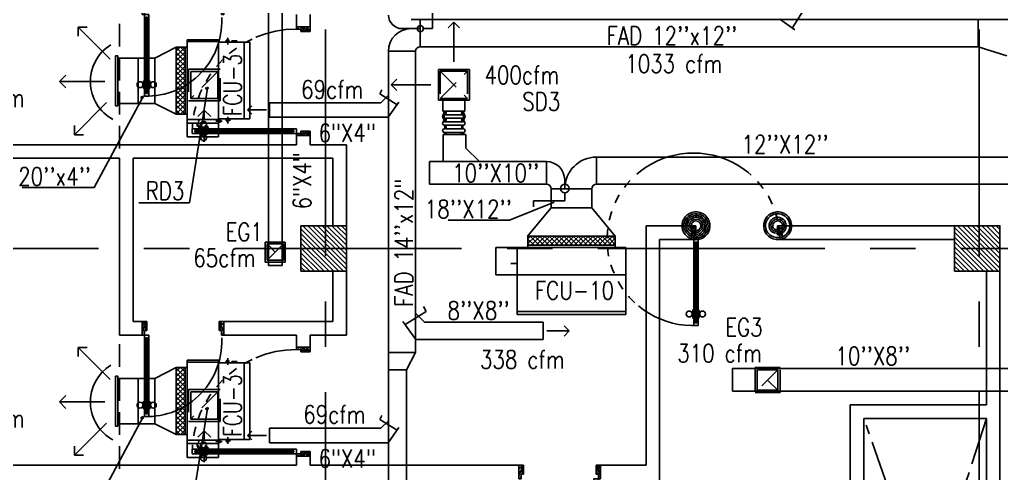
# Model space of a CAD drawing. Extents: x 417866200 to 417866302, y 43498034 to 43498122.
# Drawn here: x 417866214.21 to 417866225.03, y 43498075.18 to 43498080.18 of the extents above; entities that cross this region are included whole.
import ezdxf

# ---------------------------------------------------------------- set-up
doc = ezdxf.new("R2010")
doc.units = 0
doc.header["$MEASUREMENT"] = 0
for name, pattern in [('CENTER2', [1.125, 0.75, -0.125, 0.125, -0.125]), ('CENTERX2', [4, 2.5, -0.5, 0.5, -0.5]), ('HIDDEN', [0.375, 0.25, -0.125])]:
    doc.linetypes.add(name, pattern=pattern)
doc.layers.get('0').update_dxf_attribs({"linetype": 'CONTINUOUS'})
for name, color, linetype in [('AXES', 11, 'CENTERX2'), ('COL', 7, 'CONTINUOUS'), ('DOOR', 9, 'CONTINUOUS'), ('DUCT', 6, 'CONTINUOUS'), ('EXDUCT', 10, 'CONTINUOUS'), ('FCU', 6, 'CONTINUOUS'), ('HAT', 11, 'CONTINUOUS'), ('INSUL', 9, 'CONTINUOUS'), ('M-AC-FLEX', 7, 'CONTINUOUS'), ('M-EGU.', 2, 'CONTINUOUS'), ('M-TEXT', 2, 'CONTINUOUS'), ('PSUPPLY', 3, 'HIDDEN'), ('SCD', 2, 'CONTINUOUS'), ('TEXT-A', 2, 'CONTINUOUS'), ('WALL', 9, 'CONTINUOUS')]:
    doc.layers.add(name, color=color, linetype=linetype)
doc.styles.add('ROMANS', font='ROMANS.shx', dxfattribs={"width": 0.6})

# ---------------------------------------------------------------- blocks, each defined once
blk = doc.blocks.new('DOOR90')
at = {"layer": 'DOOR', "color": 7, "linetype": 'ByBlock'}
for p, q in [((-150, 0), (0, 0)), ((-150, 0), (-150, -25)), ((0, -50), (-114, 0)), ((0, -50), (-40, 0)), ((0, -50), (0, 0)), ((-1000, -25), (-1050, -25)), ((-1050, -75), (-1050, -25)), ((-1050, -25), (-1050, -75)), ((-1000, -75), (-1050, -75)), ((-1000, -42), (-1020, -42)), ((-1020, -42), (-1020, -58)), ((-1000, -58), (-1020, -58)), ((-1000, -25), (-1000, -42)), ((-1000, -58), (-1000, -75)), ((-878, -18), (-968, -18)), ((-968, -25), (-968, -18)), ((-968, -75), (-968, -82)), ((-878, -82), (-968, -82)), ((-955, -9), (-890, -9)), ((-955, -18), (-955, -9)), ((-955, -18), (-890, -18)), ((-955, -82), (-890, -82)), ((-955, -82), (-955, -91)), ((-955, -91), (-890, -91)), ((-890, -18), (-890, -9)), ((-890, -82), (-890, -91)), ((-878, -25), (-878, -18)), ((-878, -75), (-878, -82)), ((-200, -25), (-150, -25)), ((-200, -42), (-200, -25)), ((-180, -42), (-200, -42)), ((-200, -58), (-180, -58)), ((-200, -75), (-200, -58)), ((-150, -75), (-200, -75)), ((-180, -58), (-180, -42)), ((-150, -25), (-100, -25)), ((-150, -75), (-150, -25)), ((-100, -25), (-100, -50)), ((0, -50), (-100, -37)), ((-100, -50), (0, -50)), ((0, -850), (-114, -900)), ((-100, -875), (-100, -850)), ((0, -850), (-100, -863)), ((-100, -850), (0, -850)), ((0, -850), (-40, -900)), ((0, -850), (0, -900)), ((-150, -875), (-100, -875)), ((-150, -900), (-150, -875)), ((-150, -900), (0, -900)), ((0, -900), (-150, -900))]:
    blk.add_line(p, q, dxfattribs=at)
at = {"layer": 'DOOR', "linetype": 'ByBlock'}
for p, q in [((-200, -25), (-1000, -25)), ((-200, -42), (-1000, -42)), ((-200, -58), (-1000, -58)), ((-1000, -75), (-200, -75))]:
    blk.add_line(p, q, dxfattribs=at)
at = {"layer": 'DOOR', "color": 7, "linetype": 'ByBlock'}
for centre in [(-923, 24), (-923, -124)]:
    blk.add_circle(centre, 32.4, dxfattribs=at)
for centre, radius, start, end in [((0, -50), 154, 161.1053, 166.2858), ((0, -50), 94.4, 148.0182, 180), ((0, -50), 134, 158.1598, 169.28), ((0, -50), 114, 154.0838, 167.3774), ((0, -50), 74.4, 137.7764, 180), ((0, -50), 54.4, 113.2074, 180), ((0, -50), 34.4, 90, 180), ((0, -50), 14.4, 90, 180), ((0, -850), 94.4, 180, 211.9818), ((0, -850), 74.4, 180, 222.2236), ((0, -850), 54.4, 180, 246.7926), ((0, -850), 34.4, 180, 270), ((0, -850), 14.4, 180, 270), ((0, -850), 154, 193.7142, 198.8947), ((0, -850), 134, 190.72, 201.8402)]:
    blk.add_arc(centre, radius, start, end, dxfattribs=at)
at = {"layer": 'DOOR', "linetype": 'HIDDEN', "ltscale": 0.5}
blk.add_arc((-222, -50), 828, 178.2701, 275.003, dxfattribs=at)
blk = doc.blocks.new('DOOR100')
at = {"layer": 'DOOR', "color": 7, "linetype": 'ByBlock'}
for p, q in [((-75, 1250), (-75, 1300)), ((-75, 1300), (-25, 1300)), ((-25, 1300), (-75, 1300)), ((-25, 1250), (-25, 1300)), ((-91, 1205), (-91, 1140)), ((-82, 1205), (-91, 1205)), ((-82, 1128), (-82, 1218)), ((-75, 1218), (-82, 1218)), ((-82, 1205), (-82, 1140)), ((-58, 1250), (-75, 1250)), ((-58, 1250), (-58, 1270)), ((-42, 1270), (-58, 1270)), ((-42, 1250), (-42, 1270)), ((-25, 1250), (-42, 1250)), ((-25, 1218), (-18, 1218)), ((-18, 1128), (-18, 1218)), ((-18, 1205), (-18, 1140)), ((-18, 1205), (-9, 1205)), ((-9, 1205), (-9, 1140)), ((-82, 1140), (-91, 1140)), ((-75, 1128), (-82, 1128)), ((-25, 1128), (-18, 1128)), ((-18, 1140), (-9, 1140)), ((-1200, 0), (-1200, 150)), ((-1200, 150), (-1175, 150)), ((-1200, 150), (-1200, 0)), ((-1150, 0), (-1200, 114)), ((-1175, 150), (-1175, 100)), ((-75, 200), (-58, 200)), ((-75, 150), (-75, 200)), ((-75, 150), (-25, 150)), ((-58, 200), (-58, 180)), ((-58, 180), (-42, 180)), ((-50, 0), (0, 114)), ((-42, 200), (-25, 200)), ((-42, 180), (-42, 200)), ((-25, 200), (-25, 150)), ((0, 150), (-25, 150)), ((-25, 150), (-25, 100)), ((0, 0), (0, 150)), ((0, 150), (0, 0)), ((-1150, 0), (-1200, 40)), ((-1150, 0), (-1200, 0)), ((-1175, 100), (-1150, 100)), ((-1150, 0), (-1163, 100)), ((-1150, 100), (-1150, 0)), ((-50, 100), (-50, 0)), ((-50, 0), (-37, 100)), ((-25, 100), (-50, 100)), ((-50, 0), (0, 40)), ((-50, 0), (0, 0))]:
    blk.add_line(p, q, dxfattribs=at)
at = {"layer": 'DOOR', "linetype": 'ByBlock'}
for p, q in [((-75, 1250), (-75, 200)), ((-58, 200), (-58, 1250)), ((-42, 200), (-42, 1250)), ((-25, 200), (-25, 1250))]:
    blk.add_line(p, q, dxfattribs=at)
at = {"layer": 'DOOR', "color": 7, "linetype": 'ByBlock'}
for centre in [(-124, 1173), (24, 1173)]:
    blk.add_circle(centre, 32.4, dxfattribs=at)
at = {"layer": 'DOOR', "linetype": 'HIDDEN', "ltscale": 0.5}
blk.add_arc((-25, 150), 1150, 90, 180, dxfattribs=at)
at = {"layer": 'DOOR', "color": 7, "linetype": 'ByBlock'}
for centre, radius, start, end in [((-1150, 0), 154, 103.7142, 108.8947), ((-1150, 0), 134, 100.72, 111.8402), ((-50, 0), 134, 68.1598, 79.28), ((-50, 0), 114, 64.0838, 77.3774), ((-50, 0), 154, 71.1053, 76.2858), ((-1150, 0), 94.4, 90, 121.9818), ((-1150, 0), 74.4, 90, 132.2236), ((-1150, 0), 54.4, 90, 156.7926), ((-1150, 0), 34.4, 90, 180), ((-1150, 0), 14.4, 90, 180), ((-50, 0), 94.4, 58.0182, 90), ((-50, 0), 74.4, 47.7764, 90), ((-50, 0), 54.4, 23.2074, 90), ((-50, 0), 34.4, 0, 90), ((-50, 0), 14.4, 0, 90)]:
    blk.add_arc(centre, radius, start, end, dxfattribs=at)
blk = doc.blocks.new('*X102')
at = {"color": 0}
for p, q in [((245929, 155507), (246411, 155990)), ((245929, 155560), (246358, 155990)), ((245929, 155613), (246305, 155990)), ((245929, 155666), (246252, 155990)), ((245929, 155719), (246199, 155990)), ((245929, 155772), (246146, 155990)), ((245929, 155825), (246093, 155990)), ((245929, 155879), (246040, 155990)), ((245929, 155932), (245987, 155990)), ((245964, 155490), (246429, 155954)), ((246017, 155490), (246429, 155901)), ((246070, 155490), (246429, 155848)), ((246123, 155490), (246429, 155795)), ((246176, 155490), (246429, 155742)), ((246229, 155490), (246429, 155689)), ((246282, 155490), (246429, 155636)), ((246335, 155490), (246429, 155583)), ((246388, 155490), (246429, 155530))]:
    blk.add_line(p, q, dxfattribs=at)
blk = doc.blocks.new('COL50')
at = {"layer": 'COL'}
blk.add_lwpolyline([(-250, 250), (-250, -250), (250, -250), (250, 250)], close=True, dxfattribs=at)
blk = doc.blocks.new('*X76')
at = {"color": 0}
for p, q in [((238729, 155520), (239199, 155990)), ((238729, 155573), (239145, 155990)), ((238729, 155626), (239092, 155990)), ((238729, 155679), (239039, 155990)), ((238729, 155732), (238986, 155990)), ((238729, 155785), (238933, 155990)), ((238729, 155838), (238880, 155990)), ((238729, 155891), (238827, 155990)), ((238729, 155944), (238774, 155990)), ((238752, 155490), (239229, 155967)), ((238805, 155490), (239229, 155914)), ((238858, 155490), (239229, 155861)), ((238911, 155490), (239229, 155808)), ((238964, 155490), (239229, 155755)), ((239017, 155490), (239229, 155702)), ((239070, 155490), (239229, 155649)), ((239123, 155490), (239229, 155596)), ((239176, 155490), (239229, 155542))]:
    blk.add_line(p, q, dxfattribs=at)
blk = doc.blocks.new('DOOR-10')
at = {"layer": 'DOOR', "color": 0, "linetype": 'ByBlock'}
for p, q in [((-26, 1100), (-76, 1100)), ((-76, 1100), (-26, 1100)), ((-76, 1050), (-76, 1100)), ((-26, 1050), (-26, 1100)), ((-83, 1005), (-92, 1005)), ((-92, 1005), (-92, 940)), ((-76, 1018), (-83, 1018)), ((-83, 928), (-83, 1018)), ((-83, 1005), (-83, 940)), ((-59, 1050), (-76, 1050)), ((-43, 1070), (-59, 1070)), ((-59, 1050), (-59, 1070)), ((-43, 1050), (-43, 1070)), ((-26, 1050), (-43, 1050)), ((-26, 1018), (-18, 1018)), ((-18, 928), (-18, 1018)), ((-18, 1005), (-9, 1005)), ((-18, 1005), (-18, 940)), ((-9, 1005), (-9, 940)), ((-83, 940), (-92, 940)), ((-76, 928), (-83, 928)), ((-26, 928), (-18, 928)), ((-18, 940), (-9, 940)), ((-1001, 0), (-1001, 150)), ((-1001, 150), (-976, 150)), ((-1001, 150), (-1001, 0)), ((-976, 150), (-976, 100)), ((-76, 200), (-59, 200)), ((-76, 150), (-76, 200)), ((-76, 150), (-26, 150)), ((-59, 200), (-59, 180)), ((-59, 180), (-43, 180)), ((-43, 200), (-26, 200)), ((-43, 180), (-43, 200)), ((-26, 200), (-26, 150)), ((-1, 150), (-26, 150)), ((-26, 150), (-26, 100)), ((-951, 0), (-1001, 0)), ((-976, 100), (-951, 100)), ((-951, 100), (-951, 0)), ((-51, 100), (-51, 0)), ((-26, 100), (-51, 100)), ((-51, 0), (-1, 0))]:
    blk.add_line(p, q, dxfattribs=at)
at = {"layer": 'DOOR', "linetype": 'ByBlock'}
for p, q in [((-76, 1050), (-76, 200)), ((-59, 200), (-59, 1050)), ((-43, 200), (-43, 1050)), ((-26, 200), (-26, 1050))]:
    blk.add_line(p, q, dxfattribs=at)
at = {"layer": 'DOOR', "color": 9, "linetype": 'ByBlock'}
for p, q in [((-951, 0), (-1001, 114)), ((-51, 0), (-1, 114)), ((-1, 0), (-1, 150)), ((-951, 0), (-1001, 40)), ((-951, 0), (-964, 100)), ((-51, 0), (-37, 100)), ((-51, 0), (-1, 40))]:
    blk.add_line(p, q, dxfattribs=at)
at = {"layer": 'DOOR', "color": 0, "linetype": 'ByBlock'}
for centre in [(-124, 973), (23, 973)]:
    blk.add_circle(centre, 32.4, dxfattribs=at)
at = {"layer": 'DOOR', "linetype": 'HIDDEN', "ltscale": 0.5}
blk.add_arc((-23, 149), 952, 93.1482, 179.9482, dxfattribs=at)
at = {"layer": 'DOOR', "color": 9, "linetype": 'ByBlock'}
for centre, radius, start, end in [((-951, 0), 154, 103.7142, 108.8947), ((-951, 0), 134, 100.72, 111.8402), ((-51, 0), 134, 68.1598, 79.28), ((-51, 0), 114, 64.0838, 77.3774), ((-51, 0), 154, 71.1053, 76.2858), ((-951, 0), 94.4, 90, 121.9818), ((-951, 0), 74.4, 90, 132.2236), ((-951, 0), 54.4, 90, 156.7926), ((-951, 0), 34.4, 90, 180), ((-951, 0), 14.4, 90, 180), ((-51, 0), 94.4, 58.0182, 90), ((-51, 0), 74.4, 47.7764, 90), ((-51, 0), 54.4, 23.2074, 90), ((-51, 0), 34.4, 0, 90), ((-51, 0), 14.4, 0, 90)]:
    blk.add_arc(centre, radius, start, end, dxfattribs=at)
blk = doc.blocks.new('*X25')
at = {"color": 0}
for p, q in [((-750, 2538), (-672, 2616)), ((-750, 2591), (-725, 2616)), ((-660, 2516), (-750, 2606)), ((-719, 2516), (-619, 2616)), ((-607, 2516), (-707, 2616)), ((-666, 2516), (-566, 2616)), ((-554, 2516), (-654, 2616)), ((-613, 2516), (-513, 2616)), ((-501, 2516), (-601, 2616)), ((-560, 2516), (-460, 2616)), ((-448, 2516), (-548, 2616)), ((-507, 2516), (-407, 2616)), ((-394, 2516), (-494, 2616)), ((-454, 2516), (-354, 2616)), ((-341, 2516), (-441, 2616)), ((-401, 2516), (-301, 2616)), ((-288, 2516), (-388, 2616)), ((-348, 2516), (-248, 2616)), ((-235, 2516), (-335, 2616)), ((-295, 2516), (-195, 2616)), ((-182, 2516), (-282, 2616)), ((-242, 2516), (-142, 2616)), ((-129, 2516), (-229, 2616)), ((-189, 2516), (-89, 2616)), ((-76, 2516), (-176, 2616)), ((-136, 2516), (-36, 2616)), ((-23, 2516), (-123, 2616)), ((-83, 2516), (17, 2616)), ((30, 2516), (-70, 2616)), ((-30, 2516), (70, 2616)), ((83, 2516), (-17, 2616)), ((23, 2516), (123, 2616)), ((136, 2516), (36, 2616)), ((76, 2516), (176, 2616)), ((189, 2516), (89, 2616)), ((129, 2516), (215, 2601)), ((215, 2543), (142, 2616)), ((215, 2596), (195, 2616)), ((-713, 2516), (-750, 2553)), ((182, 2516), (215, 2548))]:
    blk.add_line(p, q, dxfattribs=at)
blk = doc.blocks.new('WAP16')
at = {"color": 6}
for p, q in [((-597, 0), (-597, -737)), ((-597, 0), (597, 0)), ((597, 0), (597, -737)), ((-597, -437), (597, -437)), ((-597, -737), (597, -737))]:
    blk.add_line(p, q, dxfattribs=at)
at = {"color": 3}
for p, q in [((-597, -32), (597, -32)), ((597, -437), (835, -437)), ((835, -437), (835, -737)), ((597, -562), (670, -562)), ((-482, -737), (-482, -862)), ((482, -737), (482, -862)), ((597, -737), (835, -737)), ((-482, -762), (482, -762)), ((-482, -862), (482, -862))]:
    blk.add_line(p, q, dxfattribs=at)
at = {"color": 11}
blk.add_blockref('*X25', (268, -3378), dxfattribs=at)
blk = doc.blocks.new('*X71')
at = {"color": 0}
for p, q in [((16890, -2467), (16943, -2414)), ((16890, -2520), (16990, -2420)), ((16990, -2565), (16890, -2465)), ((16890, -2573), (16990, -2473)), ((16990, -2512), (16892, -2414)), ((16990, -2459), (16945, -2414)), ((16990, -2619), (16890, -2519)), ((16890, -2626), (16990, -2526)), ((16990, -2672), (16890, -2572)), ((16890, -2679), (16990, -2579)), ((16990, -2725), (16890, -2625)), ((16890, -2732), (16990, -2632)), ((16990, -2778), (16890, -2678)), ((16890, -2785), (16990, -2685)), ((16990, -2831), (16890, -2731)), ((16890, -2838), (16990, -2738)), ((16990, -2884), (16890, -2784)), ((16890, -2891), (16990, -2791)), ((16990, -2937), (16890, -2837)), ((16890, -2944), (16990, -2844)), ((16990, -2990), (16890, -2890)), ((16890, -2997), (16990, -2897)), ((16990, -3043), (16890, -2943)), ((16890, -3050), (16990, -2950)), ((16990, -3096), (16890, -2996)), ((16890, -3103), (16990, -3003)), ((16990, -3149), (16890, -3049)), ((16944, -3155), (16890, -3102)), ((16892, -3155), (16990, -3056)), ((16945, -3155), (16990, -3109))]:
    blk.add_line(p, q, dxfattribs=at)

msp = doc.modelspace()

# ---------------------------------------------------------------- linework, layer by layer
at = {"layer": 'AXES'}
for p, q in [((417866217.584, 43498033.573), (417866217.584, 43498111.285)), ((417866224.784, 43498033.573), (417866224.784, 43498111.285)), ((417866200.584, 43498077.657), (417866268.624, 43498077.657))]:
    msp.add_line(p, q, dxfattribs=at)
at = {"layer": 'DUCT', "linetype": 'ByBlock'}
for p, q in [((417866218.764, 43498080.084), (417866218.764, 43498080.256)), ((417866234.267, 43498080.182), (417866218.527, 43498080.182)), ((417866218.627, 43498079.882), (417866218.627, 43498080.182)), ((417866224.773, 43498079.882), (417866224.773, 43498080.182)), ((417866218.627, 43498080.082), (417866218.427, 43498080.082)), ((417866218.664, 43498080.084), (417866218.764, 43498080.084)), ((417866218.577, 43498079.832), (417866218.277, 43498079.832)), ((417866218.277, 43498079.832), (417866218.277, 43498071.344)), ((417866218.577, 43498079.832), (417866218.577, 43498076.51)), ((417866224.773, 43498079.882), (417866218.627, 43498079.882)), ((417866225.089, 43498079.782), (417866224.773, 43498079.882)), ((417866220.019, 43498078.615), (417866218.73, 43498078.615)), ((417866218.73, 43498078.615), (417866218.73, 43498078.365)), ((417866220.019, 43498078.365), (417866220.019, 43498078.615)), ((417866220.569, 43498078.365), (417866220.569, 43498078.665)), ((417866226.851, 43498078.665), (417866220.569, 43498078.665)), ((417866220.219, 43498078.315), (417866220.219, 43498078.415)), ((417866220.019, 43498078.365), (417866218.73, 43498078.365)), ((417866220.069, 43498078.107), (417866220.069, 43498078.315)), ((417866220.069, 43498078.315), (417866220.519, 43498078.315)), ((417866220.519, 43498078.107), (417866220.519, 43498078.315)), ((417866226.851, 43498078.365), (417866220.569, 43498078.365)), ((417866219.876, 43498078.184), (417866219.876, 43498078.116)), ((417866220.22, 43498078.184), (417866219.876, 43498078.184)), ((417866220.22, 43498078.273), (417866220.22, 43498078.184)), ((417866220.104, 43498078.169), (417866219.612, 43498077.971)), ((417866220.069, 43498078.107), (417866219.811, 43498077.792)), ((417866220.519, 43498078.107), (417866220.069, 43498078.107)), ((417866220.519, 43498078.107), (417866220.776, 43498077.792)), ((417866219.612, 43498077.971), (417866218.936, 43498077.971)), ((417866218.577, 43498076.51), (417866218.277, 43498076.51)), ((417866218.577, 43498076.51), (417866218.477, 43498076.318)), ((417866218.477, 43498076.318), (417866218.277, 43498076.318)), ((417866218.477, 43498076.318), (417866218.477, 43498071.344))]:
    msp.add_line(p, q, dxfattribs=at)
at = {"layer": 'DUCT'}
for p, q in [((417866222.726, 43498080.088), (417866222.847, 43498080.28)), ((417866222.588, 43498080.185), (417866222.756, 43498080.068)), ((417866218.307, 43498079.462), (417866218.368, 43498079.523)), ((417866218.307, 43498079.462), (417866218.368, 43498079.523)), ((417866218.181, 43498079.363), (417866218.204, 43498079.408)), ((417866218.307, 43498079.462), (417866218.368, 43498079.401)), ((417866218.307, 43498079.462), (417866218.368, 43498079.401)), ((417866218.195, 43498079.265), (417866216.968, 43498079.265)), ((417866216.968, 43498079.265), (417866216.968, 43498079.105)), ((417866218.181, 43498079.363), (417866218.181, 43498079.363)), ((417866218.372, 43498079.243), (417866218.181, 43498079.363)), ((417866218.275, 43498079.345), (417866218.195, 43498079.265)), ((417866218.275, 43498079.105), (417866218.393, 43498079.272)), ((417866216.773, 43498079.232), (417866216.726, 43498079.185)), ((417866216.933, 43498079.185), (417866216.726, 43498079.185)), ((417866216.726, 43498079.185), (417866216.773, 43498079.137)), ((417866218.878, 43498079.172), (417866219.118, 43498079.172)), ((417866216.968, 43498079.105), (417866218.275, 43498079.105)), ((417866218.879, 43498078.615), (417866218.879, 43498078.915)), ((417866218.879, 43498078.915), (417866219.129, 43498078.915)), ((417866219.129, 43498078.915), (417866219.129, 43498078.765)), ((417866219.279, 43498078.615), (417866219.129, 43498078.765)), ((417866218.692, 43498076.962), (417866218.664, 43498077.016)), ((417866218.462, 43498076.818), (417866218.692, 43498076.962)), ((417866218.578, 43498076.94), (417866218.674, 43498076.844)), ((417866218.692, 43498076.962), (417866218.692, 43498076.962)), ((417866218.578, 43498076.652), (417866218.437, 43498076.853)), ((417866219.98, 43498076.844), (417866218.674, 43498076.844)), ((417866219.98, 43498076.652), (417866219.98, 43498076.844)), ((417866218.578, 43498076.652), (417866219.98, 43498076.652)), ((417866218.181, 43498075.771), (417866218.204, 43498075.816)), ((417866218.181, 43498075.771), (417866218.181, 43498075.771)), ((417866218.372, 43498075.651), (417866218.181, 43498075.771)), ((417866218.275, 43498075.753), (417866218.195, 43498075.673)), ((417866216.773, 43498075.64), (417866216.726, 43498075.593)), ((417866216.933, 43498075.593), (417866216.726, 43498075.593)), ((417866216.726, 43498075.593), (417866216.773, 43498075.546)), ((417866218.195, 43498075.673), (417866216.968, 43498075.673)), ((417866216.968, 43498075.673), (417866216.968, 43498075.513)), ((417866218.275, 43498075.513), (417866218.393, 43498075.681)), ((417866216.968, 43498075.513), (417866218.275, 43498075.513))]:
    msp.add_line(p, q, dxfattribs=at)
at = {"layer": 'DUCT', "linetype": 'Continuous'}
for p, q in [((417866215.938, 43498079.879), (417866215.703, 43498079.757)), ((417866215.295, 43498079.757), (417866215.52, 43498079.757)), ((417866215.52, 43498079.757), (417866215.52, 43498079.257)), ((417866215.52, 43498079.757), (417866215.703, 43498079.757)), ((417866215.703, 43498079.757), (417866215.703, 43498079.257)), ((417866215.295, 43498079.257), (417866215.52, 43498079.257)), ((417866215.52, 43498079.257), (417866215.703, 43498079.257)), ((417866215.703, 43498079.257), (417866215.938, 43498079.138)), ((417866215.938, 43498076.344), (417866215.703, 43498076.222)), ((417866215.295, 43498076.222), (417866215.52, 43498076.222)), ((417866215.52, 43498076.222), (417866215.52, 43498075.722)), ((417866215.52, 43498076.222), (417866215.703, 43498076.222)), ((417866215.703, 43498076.222), (417866215.703, 43498075.722)), ((417866215.295, 43498075.722), (417866215.52, 43498075.722)), ((417866215.52, 43498075.722), (417866215.703, 43498075.722)), ((417866215.703, 43498075.722), (417866215.938, 43498075.603))]:
    msp.add_line(p, q, dxfattribs=at)
at = {"layer": 'DUCT', "linetype": 'ByBlock'}
for centre, radius in [((417866218.628, 43498080.082), 0.0334), ((417866220.22, 43498078.319), 0.0466)]:
    msp.add_circle(centre, radius, dxfattribs=at)
for centre, radius, start, end in [((417866218.427, 43498080.232), 0.15, 180, 270), ((417866218.527, 43498079.832), 0.25, 90, 180), ((417866218.627, 43498079.832), 0.05, 90, 180), ((417866220.019, 43498078.415), 0.2, 0, 90), ((417866220.569, 43498078.315), 0.35, 90, 180), ((417866220.019, 43498078.315), 0.05, 0, 90), ((417866220.569, 43498078.315), 0.05, 90, 180)]:
    msp.add_arc(centre, radius, start, end, dxfattribs=at)
at = {"layer": 'EXDUCT', "linetype": 'ByBlock'}
for p, q in [((417866216.955, 43498077.469), (417866216.955, 43498080.388)), ((417866217.105, 43498077.469), (417866217.105, 43498080.388)), ((417866217.105, 43498077.469), (417866216.955, 43498077.469)), ((417866222.069, 43498076.332), (417866227.493, 43498076.332)), ((417866222.069, 43498076.332), (417866222.069, 43498076.082)), ((417866222.069, 43498076.082), (417866227.391, 43498076.082))]:
    msp.add_line(p, q, dxfattribs=at)
at = {"layer": 'FCU', "color": 6}
for p, q in [((417866216.404, 43498079.959), (417866216.061, 43498079.959)), ((417866216.061, 43498079.959), (417866216.061, 43498079.04)), ((417866216.404, 43498079.04), (417866216.404, 43498079.959)), ((417866216.75, 43498079.931), (417866216.404, 43498079.931)), ((417866216.75, 43498079.931), (417866216.75, 43498079.086)), ((417866216.061, 43498079.04), (417866216.404, 43498079.04)), ((417866216.75, 43498079.086), (417866216.404, 43498079.086)), ((417866216.404, 43498076.424), (417866216.061, 43498076.424)), ((417866216.061, 43498076.424), (417866216.061, 43498075.505)), ((417866216.404, 43498075.505), (417866216.404, 43498076.424)), ((417866216.75, 43498076.396), (417866216.404, 43498076.396)), ((417866216.75, 43498076.396), (417866216.75, 43498075.551)), ((417866216.061, 43498075.505), (417866216.404, 43498075.505)), ((417866216.75, 43498075.551), (417866216.404, 43498075.551))]:
    msp.add_line(p, q, dxfattribs=at)
at = {"layer": 'FCU', "color": 3}
for p, q in [((417866216.404, 43498079.939), (417866216.061, 43498079.939)), ((417866216.528, 43498079.946), (417866216.481, 43498079.946)), ((417866216.517, 43498079.961), (417866216.497, 43498079.961)), ((417866216.497, 43498079.961), (417866216.497, 43498079.931)), ((417866216.507, 43498079.981), (417866216.507, 43498079.908)), ((417866216.517, 43498079.961), (417866216.517, 43498079.931)), ((417866216.553, 43498079.946), (417866216.553, 43498079.931)), ((417866216.608, 43498079.946), (417866216.553, 43498079.946)), ((417866216.608, 43498079.946), (417866216.608, 43498079.931)), ((417866216.689, 43498079.931), (417866216.689, 43498079.086)), ((417866215.938, 43498079.879), (417866215.938, 43498079.138)), ((417866215.938, 43498079.879), (417866216.061, 43498079.879)), ((417866216.038, 43498079.879), (417866216.038, 43498079.138)), ((417866215.938, 43498079.138), (417866216.061, 43498079.138)), ((417866216.404, 43498079.078), (417866216.061, 43498079.078)), ((417866216.061, 43498079.04), (417866216.061, 43498078.887)), ((417866216.445, 43498079.061), (417866216.376, 43498079.061)), ((417866216.429, 43498079.071), (417866216.404, 43498079.071)), ((417866216.429, 43498079.051), (417866216.404, 43498079.051)), ((417866216.404, 43498078.887), (417866216.404, 43498079.04)), ((417866216.429, 43498079.051), (417866216.429, 43498079.071)), ((417866216.537, 43498079.071), (417866216.481, 43498079.071)), ((417866216.497, 43498079.056), (417866216.497, 43498079.086)), ((417866216.517, 43498079.056), (417866216.497, 43498079.056)), ((417866216.507, 43498079.036), (417866216.507, 43498079.109)), ((417866216.517, 43498079.056), (417866216.517, 43498079.086)), ((417866216.061, 43498078.887), (417866216.404, 43498078.887)), ((417866216.507, 43498076.446), (417866216.507, 43498076.373)), ((417866215.938, 43498076.344), (417866215.938, 43498075.603)), ((417866215.938, 43498076.344), (417866216.061, 43498076.344)), ((417866216.038, 43498076.344), (417866216.038, 43498075.603)), ((417866216.404, 43498076.404), (417866216.061, 43498076.404)), ((417866216.528, 43498076.411), (417866216.481, 43498076.411)), ((417866216.517, 43498076.426), (417866216.497, 43498076.426)), ((417866216.497, 43498076.426), (417866216.497, 43498076.396)), ((417866216.517, 43498076.426), (417866216.517, 43498076.396)), ((417866216.553, 43498076.411), (417866216.553, 43498076.396)), ((417866216.608, 43498076.411), (417866216.553, 43498076.411)), ((417866216.608, 43498076.411), (417866216.608, 43498076.396)), ((417866216.689, 43498076.396), (417866216.689, 43498075.551)), ((417866215.938, 43498075.603), (417866216.061, 43498075.603)), ((417866216.404, 43498075.543), (417866216.061, 43498075.543)), ((417866216.061, 43498075.505), (417866216.061, 43498075.352)), ((417866216.445, 43498075.526), (417866216.376, 43498075.526)), ((417866216.429, 43498075.536), (417866216.404, 43498075.536)), ((417866216.429, 43498075.516), (417866216.404, 43498075.516)), ((417866216.404, 43498075.352), (417866216.404, 43498075.505)), ((417866216.429, 43498075.516), (417866216.429, 43498075.536)), ((417866216.537, 43498075.536), (417866216.481, 43498075.536)), ((417866216.497, 43498075.521), (417866216.497, 43498075.551)), ((417866216.517, 43498075.521), (417866216.497, 43498075.521)), ((417866216.507, 43498075.501), (417866216.507, 43498075.574)), ((417866216.517, 43498075.521), (417866216.517, 43498075.551)), ((417866216.061, 43498075.352), (417866216.404, 43498075.352))]:
    msp.add_line(p, q, dxfattribs=at)
at = {"layer": 'INSUL', "linetype": 'CENTER2', "ltscale": 0.7}
for p, q in [((417866224.864, 43498071.907), (417866223.515, 43498075.782)), ((417866224.864, 43498075.782), (417866223.515, 43498071.557))]:
    msp.add_line(p, q, dxfattribs=at)
at = {"layer": 'M-AC-FLEX', "color": 11}
for p, q in [((417866219.102, 43498079.133), (417866218.894, 43498079.133)), ((417866219.102, 43498079.094), (417866218.894, 43498079.094)), ((417866219.102, 43498079.055), (417866218.894, 43498079.055)), ((417866219.102, 43498079.016), (417866218.894, 43498079.016)), ((417866219.102, 43498079.016), (417866218.894, 43498079.016)), ((417866219.102, 43498078.977), (417866218.894, 43498078.977)), ((417866219.102, 43498078.977), (417866218.894, 43498078.977)), ((417866219.102, 43498078.938), (417866218.894, 43498078.938))]:
    msp.add_line(p, q, dxfattribs=at)
at = {"layer": 'M-AC-FLEX'}
for points in [[(417866218.894, 43498079.172, -1), (417866218.894, 43498079.133, 1), (417866218.894, 43498079.094)], [(417866219.102, 43498079.172, 1), (417866219.102, 43498079.133, -1), (417866219.102, 43498079.094)], [(417866218.894, 43498079.055, 1), (417866218.894, 43498079.094, -1), (417866218.894, 43498079.133)], [(417866218.894, 43498079.133, 1.000001), (417866218.894, 43498079.094)], [(417866218.894, 43498079.094, -1.000001), (417866218.894, 43498079.133)], [(417866218.894, 43498079.094, -1), (417866218.894, 43498079.055, 1), (417866218.894, 43498079.016, -1), (417866218.894, 43498078.977, 0.008922), (417866218.894, 43498078.977, 0.008922)], [(417866219.102, 43498079.055, -1), (417866219.102, 43498079.094, 1), (417866219.102, 43498079.133)], [(417866219.102, 43498079.094, 1), (417866219.102, 43498079.055, -1), (417866219.102, 43498079.016, 1), (417866219.102, 43498078.977, -0.008922), (417866219.103, 43498078.977, -0.008922)], [(417866219.102, 43498079.133, -1), (417866219.102, 43498079.094)], [(417866219.102, 43498079.094, 1), (417866219.102, 43498079.133)], [(417866218.914, 43498078.915, 0.461902), (417866218.894, 43498078.938, -1), (417866218.894, 43498078.977, 1), (417866218.894, 43498079.016, -0.008922), (417866218.894, 43498079.016)], [(417866218.894, 43498078.938, -0.461902), (417866218.914, 43498078.915, -0.461902)], [(417866219.083, 43498078.915, -0.461902), (417866219.102, 43498078.938, 1), (417866219.102, 43498078.977, -1), (417866219.102, 43498079.016, 0.008922), (417866219.103, 43498079.016)], [(417866219.102, 43498078.938, 0.461902), (417866219.083, 43498078.915, 0.461902)]]:
    msp.add_lwpolyline(points, format="xyb", dxfattribs=at)
at = {"layer": 'M-EGU.', "linetype": 'HIDDEN'}
for p, q in [((417866215.314, 43498078.761), (417866215.314, 43498080.216)), ((417866215.314, 43498078.761), (417866215.314, 43498080.174)), ((417866216.424, 43498079.635), (417866216.074, 43498079.635)), ((417866216.074, 43498079.635), (417866216.074, 43498079.285)), ((417866216.399, 43498079.61), (417866216.099, 43498079.31)), ((417866216.424, 43498079.285), (417866216.424, 43498079.635)), ((417866218.848, 43498079.613), (417866219.149, 43498079.613)), ((417866218.848, 43498079.613), (417866219.149, 43498079.312)), ((417866218.848, 43498079.312), (417866219.149, 43498079.613)), ((417866218.848, 43498079.613), (417866218.848, 43498079.312)), ((417866219.149, 43498079.613), (417866219.149, 43498079.312)), ((417866216.074, 43498079.285), (417866216.424, 43498079.285)), ((417866218.848, 43498079.312), (417866219.149, 43498079.312)), ((417866215.314, 43498075.226), (417866215.314, 43498076.681)), ((417866215.314, 43498075.226), (417866215.314, 43498076.639)), ((417866222.591, 43498076.343), (417866222.316, 43498076.343)), ((417866222.316, 43498076.343), (417866222.316, 43498076.068)), ((417866222.591, 43498076.068), (417866222.591, 43498076.343)), ((417866222.566, 43498076.318), (417866222.341, 43498076.093)), ((417866222.454, 43498076.205), (417866222.566, 43498076.093)), ((417866216.424, 43498076.1), (417866216.074, 43498076.1)), ((417866216.074, 43498076.1), (417866216.074, 43498075.75)), ((417866216.399, 43498076.075), (417866216.099, 43498075.775)), ((417866216.424, 43498075.75), (417866216.424, 43498076.1)), ((417866222.316, 43498076.068), (417866222.591, 43498076.068)), ((417866216.074, 43498075.75), (417866216.424, 43498075.75))]:
    msp.add_line(p, q, dxfattribs=at)
at = {"layer": 'M-EGU.'}
for p, q in [((417866218.998, 43498080.153), (417866218.937, 43498080.092)), ((417866218.998, 43498080.153), (417866219.059, 43498080.092)), ((417866218.998, 43498080.153), (417866218.998, 43498079.715)), ((417866216.399, 43498079.61), (417866216.099, 43498079.61)), ((417866216.099, 43498079.61), (417866216.099, 43498079.31)), ((417866216.399, 43498079.31), (417866216.399, 43498079.61)), ((417866218.828, 43498079.633), (417866219.169, 43498079.633)), ((417866218.828, 43498079.633), (417866218.828, 43498079.292)), ((417866219.169, 43498079.633), (417866219.169, 43498079.292)), ((417866218.307, 43498079.462), (417866218.746, 43498079.462)), ((417866216.099, 43498079.31), (417866216.399, 43498079.31)), ((417866218.828, 43498079.292), (417866219.169, 43498079.292)), ((417866218.878, 43498079.292), (417866218.878, 43498079.172)), ((417866219.118, 43498079.292), (417866219.118, 43498079.172)), ((417866216.249, 43498079.182), (417866216.178, 43498079.111)), ((417866216.32, 43498079.111), (417866216.249, 43498079.182)), ((417866216.249, 43498079.182), (417866216.249, 43498079.081)), ((417866216.249, 43498078.922), (417866216.249, 43498078.833)), ((417866220.27, 43498076.748), (417866220.214, 43498076.804)), ((417866220.022, 43498076.748), (417866220.27, 43498076.748)), ((417866220.214, 43498076.691), (417866220.27, 43498076.748)), ((417866222.566, 43498076.318), (417866222.341, 43498076.318)), ((417866222.341, 43498076.318), (417866222.341, 43498076.093)), ((417866222.566, 43498076.093), (417866222.566, 43498076.318)), ((417866216.399, 43498076.075), (417866216.099, 43498076.075)), ((417866216.099, 43498076.075), (417866216.099, 43498075.775)), ((417866216.399, 43498075.775), (417866216.399, 43498076.075)), ((417866222.341, 43498076.093), (417866222.566, 43498076.093)), ((417866216.099, 43498075.775), (417866216.399, 43498075.775)), ((417866216.249, 43498075.647), (417866216.178, 43498075.576)), ((417866216.32, 43498075.576), (417866216.249, 43498075.647)), ((417866216.249, 43498075.647), (417866216.249, 43498075.546)), ((417866216.249, 43498075.387), (417866216.249, 43498075.298))]:
    msp.add_line(p, q, dxfattribs=at)
at = {"layer": 'M-EGU.', "color": 2}
for p, q in [((417866214.858, 43498080.1), (417866214.958, 43498080.1)), ((417866214.858, 43498080.1), (417866214.858, 43498080)), ((417866215.211, 43498079.746), (417866214.858, 43498080.1)), ((417866214.654, 43498079.499), (417866214.725, 43498079.57)), ((417866214.654, 43498079.499), (417866214.725, 43498079.428)), ((417866215.154, 43498079.499), (417866214.654, 43498079.499)), ((417866215.171, 43498079.266), (417866214.818, 43498078.912)), ((417866214.818, 43498078.912), (417866214.818, 43498079.012)), ((417866214.818, 43498078.912), (417866214.918, 43498078.912)), ((417866214.858, 43498076.565), (417866214.958, 43498076.565)), ((417866214.858, 43498076.565), (417866214.858, 43498076.465)), ((417866215.211, 43498076.211), (417866214.858, 43498076.565)), ((417866214.654, 43498075.964), (417866214.725, 43498076.035)), ((417866214.654, 43498075.964), (417866214.725, 43498075.893)), ((417866215.154, 43498075.964), (417866214.654, 43498075.964)), ((417866215.171, 43498075.731), (417866214.818, 43498075.377)), ((417866214.818, 43498075.377), (417866214.818, 43498075.477)), ((417866214.818, 43498075.377), (417866214.918, 43498075.377))]:
    msp.add_line(p, q, dxfattribs=at)
at = {"layer": 'M-EGU.', "color": 7}
for p, q in [((417866215.27, 43498079.782), (417866215.295, 43498079.782)), ((417866215.27, 43498079.782), (417866215.27, 43498079.232)), ((417866215.295, 43498079.782), (417866215.295, 43498079.232)), ((417866215.27, 43498079.232), (417866215.295, 43498079.232)), ((417866215.27, 43498076.247), (417866215.295, 43498076.247)), ((417866215.27, 43498076.247), (417866215.27, 43498075.697)), ((417866215.295, 43498076.247), (417866215.295, 43498075.697)), ((417866215.27, 43498075.697), (417866215.295, 43498075.697))]:
    msp.add_line(p, q, dxfattribs=at)
at = {"layer": 'M-EGU.'}
for centre, radius, start, end in [((417866216.233, 43498079.017), 0.0644, 123.9321, 169.9093), ((417866216.237, 43498079.012), 0.0704, 80.0584, 123.9321), ((417866216.204, 43498079.022), 0.0345, 169.9093, 320.902), ((417866216.258, 43498078.978), 0.0355, 355.3989, 140.9021), ((417866216.224, 43498078.993), 0.0752, 289.6204, 319.7889), ((417866216.239, 43498078.979), 0.0545, 319.7888, 355.3988), ((417866216.204, 43498075.487), 0.0345, 169.9093, 320.902), ((417866216.233, 43498075.482), 0.0644, 123.9321, 169.9093), ((417866216.237, 43498075.477), 0.0704, 80.0584, 123.9321), ((417866216.258, 43498075.443), 0.0355, 355.3989, 140.9021), ((417866216.224, 43498075.458), 0.0752, 289.6204, 319.7889), ((417866216.239, 43498075.444), 0.0545, 319.7888, 355.3988)]:
    msp.add_arc(centre, radius, start, end, dxfattribs=at)
at = {"layer": 'M-EGU.', "color": 2, "extrusion": (0, 0, -1)}
for centre in [(417866215.47, 43498079.499), (417866215.47, 43498075.964)]:
    msp.add_ellipse(centre, major_axis=(0.337, 0.337), ratio=1, start_param=2.854132, end_param=4.941637, dxfattribs=at)
at = {"layer": 'PSUPPLY', "color": 4, "linetype": 'Continuous'}
for p, q in [((417866216.283, 43498079.425), (417866216.084, 43498078.16)), ((417866215.57, 43498079.326), (417866215.037, 43498078.328)), ((417866214.241, 43498078.328), (417866215.037, 43498078.328)), ((417866215.526, 43498078.16), (417866216.084, 43498078.16)), ((417866216.283, 43498075.89), (417866216.084, 43498074.625)), ((417866215.57, 43498075.791), (417866215.037, 43498074.798))]:
    msp.add_line(p, q, dxfattribs=at)
at = {"layer": 'PSUPPLY', "color": 4, "linetype": 'Continuous', "extrusion": (0, 0, -1)}
for centre, ratio, start_param, end_param in [((417866216.279, 43498079.425), 0.999996, 2.356193, 5.497785), ((417866216.279, 43498079.425), 1, -0.785398, 2.356194), ((417866215.565, 43498079.324), 1, 2.356194, 5.497787), ((417866215.565, 43498079.324), 1, -0.785398, 2.356194), ((417866215.565, 43498075.789), 1, 2.356194, 5.497787), ((417866215.565, 43498075.789), 1, -0.785398, 2.356194), ((417866216.279, 43498075.89), 0.999996, 2.356193, 5.497785), ((417866216.279, 43498075.89), 1, -0.785398, 2.356194)]:
    msp.add_ellipse(centre, major_axis=(0.00884, 0.00884), ratio=ratio, start_param=start_param, end_param=end_param, dxfattribs=at)
at = {"layer": 'SCD', "linetype": 'HIDDEN'}
for p, q in [((417866216.92, 43498077.727), (417866216.92, 43498077.507)), ((417866217.14, 43498077.727), (417866216.92, 43498077.727)), ((417866217.12, 43498077.707), (417866216.94, 43498077.527)), ((417866217.14, 43498077.507), (417866217.14, 43498077.727)), ((417866216.92, 43498077.507), (417866217.14, 43498077.507))]:
    msp.add_line(p, q, dxfattribs=at)
at = {"layer": 'SCD'}
for p, q in [((417866216.94, 43498077.707), (417866216.94, 43498077.527)), ((417866217.12, 43498077.707), (417866216.94, 43498077.707)), ((417866217.12, 43498077.527), (417866217.12, 43498077.707)), ((417866216.94, 43498077.527), (417866217.12, 43498077.527))]:
    msp.add_line(p, q, dxfattribs=at)
at = {"layer": 'SCD', "linetype": 'ByBlock'}
msp.add_line((417866217.03, 43498077.617), (417866216.94, 43498077.707), dxfattribs=at)
at = {"layer": 'WALL', "linetype": 'ByBlock'}
for p, q in [((417866217.264, 43498080.237), (417866217.264, 43498080.102)), ((417866217.414, 43498080.237), (417866217.414, 43498080.102)), ((417866217.414, 43498080.102), (417866217.264, 43498080.102)), ((417866217.264, 43498078.902), (417866217.264, 43498078.802)), ((417866217.414, 43498078.902), (417866217.264, 43498078.902)), ((417866217.414, 43498078.902), (417866217.414, 43498078.802)), ((417866217.814, 43498078.802), (417866217.814, 43498077.907)), ((417866215.314, 43498078.652), (417866215.314, 43498076.702)), ((417866215.464, 43498078.652), (417866215.464, 43498076.852)), ((417866217.664, 43498078.652), (417866217.664, 43498077.907)), ((417866215.564, 43498076.852), (417866215.564, 43498076.702)), ((417866216.464, 43498076.852), (417866216.464, 43498076.702)), ((417866217.264, 43498076.702), (417866217.264, 43498076.567)), ((417866217.414, 43498076.702), (417866217.414, 43498076.567)), ((417866217.414, 43498076.567), (417866217.264, 43498076.567)), ((417866217.264, 43498075.367), (417866217.264, 43498075.267)), ((417866217.414, 43498075.367), (417866217.264, 43498075.367)), ((417866217.414, 43498075.367), (417866217.414, 43498075.267))]:
    msp.add_line(p, q, dxfattribs=at)
at = {"layer": 'WALL'}
for p, q in [((417866210.614, 43498078.802), (417866217.264, 43498078.802)), ((417866217.414, 43498078.802), (417866217.814, 43498078.802)), ((417866210.614, 43498078.652), (417866215.314, 43498078.652)), ((417866215.464, 43498078.652), (417866217.664, 43498078.652)), ((417866221.115, 43498075.267), (417866221.115, 43498077.907)), ((417866221.115, 43498077.907), (417866221.615, 43498077.907)), ((417866221.615, 43498077.757), (417866221.615, 43498077.907)), ((417866222.615, 43498077.757), (417866222.615, 43498077.907)), ((417866222.615, 43498077.907), (417866224.514, 43498077.907)), ((417866221.265, 43498071.557), (417866221.265, 43498077.757)), ((417866221.265, 43498077.757), (417866221.615, 43498077.757)), ((417866222.615, 43498077.757), (417866224.514, 43498077.757)), ((417866217.664, 43498076.852), (417866217.664, 43498077.407)), ((417866217.814, 43498076.702), (417866217.814, 43498077.407)), ((417866224.865, 43498075.932), (417866224.865, 43498077.407)), ((417866225.014, 43498074.132), (417866225.014, 43498077.407)), ((417866215.464, 43498076.852), (417866215.564, 43498076.852)), ((417866216.464, 43498076.852), (417866217.664, 43498076.852)), ((417866215.314, 43498076.702), (417866215.564, 43498076.702)), ((417866216.464, 43498076.702), (417866217.264, 43498076.702)), ((417866217.414, 43498076.702), (417866217.814, 43498076.702)), ((417866224.865, 43498075.932), (417866223.365, 43498075.932)), ((417866223.365, 43498075.932), (417866223.365, 43498071.557)), ((417866223.515, 43498075.782), (417866224.864, 43498075.782)), ((417866223.515, 43498071.557), (417866223.515, 43498075.782)), ((417866224.864, 43498071.907), (417866224.864, 43498075.782)), ((417866217.264, 43498075.267), (417866210.614, 43498075.267)), ((417866219.715, 43498075.267), (417866217.414, 43498075.267)), ((417866219.715, 43498075.117), (417866219.715, 43498075.267)), ((417866220.615, 43498075.117), (417866220.615, 43498075.267)), ((417866221.115, 43498075.267), (417866220.615, 43498075.267))]:
    msp.add_line(p, q, dxfattribs=at)
at = {"layer": 'WALL', "linetype": 'ByBlock', "ltscale": 0.3}
for points in [[(417866217.314, 43498077.907), (417866217.814, 43498077.907), (417866217.814, 43498077.407), (417866217.314, 43498077.407)], [(417866224.514, 43498077.407), (417866225.014, 43498077.407), (417866225.014, 43498077.907), (417866224.514, 43498077.907)]]:
    msp.add_lwpolyline(points, close=True, dxfattribs=at)

# ---------------------------------------------------------------- block references
at = {"layer": 'COL', "xscale": 0.0009999871253967285, "yscale": 0.001000002026557922, "zscale": 0.001}
for p in [(417866217.564, 43498077.657), (417866224.764, 43498077.657)]:
    msp.add_blockref('COL50', p, dxfattribs=at)
at = {"layer": 'DOOR', "color": 0, "linetype": 'ByBlock', "yscale": 0.001000002026557922, "zscale": 0.001}
for name, p, xscale, rotation in [('DOOR90', (417866215.564, 43498080.387), 0.001000002026557922, 90), ('DOOR100', (417866217.414, 43498078.902), -0.001000002026557922, 90), ('DOOR90', (417866215.564, 43498076.852), 0.001000002026557922, 90), ('DOOR100', (417866217.414, 43498075.367), -0.001000002026557922, 90), ('DOOR90', (417866220.615, 43498075.267), -0.001000002026557922, 270)]:
    msp.add_blockref(name, p, dxfattribs=dict(at, xscale=xscale, rotation=rotation))
at = {"layer": 'DOOR', "color": 0, "linetype": 'ByBlock', "ltscale": 0.3, "xscale": 0.0009999871253967285, "yscale": 0.001000002026557922, "zscale": 0.001, "rotation": 180}
msp.add_blockref('DOOR-10', (417866221.614, 43498077.907), dxfattribs=at)
at = {"layer": 'FCU', "color": 11, "extrusion": (0, 0, -1), "xscale": -0.0009999871253967285, "yscale": 0.001000002026557922, "zscale": -0.001, "rotation": 180}
for p in [(-417866232.929, 43498076.724), (-417866232.929, 43498073.189)]:
    msp.add_blockref('*X71', p, dxfattribs=at)
at = {"layer": 'FCU', "linetype": 'ByBlock', "xscale": 0.0009999871253967285, "yscale": 0.001000002026557922, "zscale": 0.001, "rotation": 180}
msp.add_blockref('WAP16', (417866220.294, 43498076.93), dxfattribs=at)
at = {"layer": 'HAT', "xscale": -0.0009999871253967285, "yscale": 0.001000002026557922, "zscale": 0.001}
for name in ['*X102', '*X76']:
    msp.add_blockref(name, (417866463.743, 43497921.917), dxfattribs=at)

# ---------------------------------------------------------------- texts
at = {"layer": 'M-TEXT', "style": 'ROMANS', "width": 0.8}
for s, p in [("FAD 12''x12''", (417866220.682, 43498079.904)), ('1033 cfm', (417866220.887, 43498079.595)), ('400cfm', (417866219.336, 43498079.471)), ('69cfm', (417866217.316, 43498079.311)), ('290cfm', (417866213.447, 43498079.217)), ('SD3', (417866219.752, 43498079.178)), ('6"X4"', (417866217.508, 43498078.832)), ("20''x4''", (417866214.199, 43498078.351)), ('RD3', (417866215.604, 43498078.193)), ('EG1', (417866216.483, 43498077.74)), ('65cfm', (417866216.128, 43498077.454)), ('69cfm', (417866217.339, 43498075.726)), ('290cfm', (417866213.447, 43498075.682)), ('6"X4"', (417866217.508, 43498075.24))]:
    msp.add_text(s, height=0.2, dxfattribs=at).set_placement(p)
at = {"layer": 'M-TEXT', "style": 'ROMANS'}
for s, width, p in [('FCU-3', 0.75, (417866216.66, 43498079.115)), ('6"X4"', 0.8, (417866217.426, 43498078.088)), ('FAD 14\'\'x12"', 0.8, (417866218.547, 43498077.013)), ('FCU-3', 0.75, (417866216.66, 43498075.58))]:
    msp.add_text(s, height=0.2, rotation=90, dxfattribs=dict(at, width=width)).set_placement(p)
at = {"layer": 'TEXT-A', "linetype": 'ByBlock', "style": 'ROMANS', "width": 0.8}
for s, p in [("12''X12''", (417866222.167, 43498078.706)), ("10''X10''", (417866218.98, 43498078.389)), ("18''X12''", (417866218.678, 43498077.991)), ('FCU-10', (417866219.891, 43498077.094)), ("8''X8''", (417866218.928, 43498076.872)), ('EG3', (417866221.987, 43498076.688)), ('310 cfm', (417866221.459, 43498076.401)), ("10''X8''", (417866223.202, 43498076.371)), ('338 cfm', (417866219.286, 43498076.332))]:
    msp.add_text(s, height=0.2, dxfattribs=at).set_placement(p)

doc.saveas('drawing.dxf')
